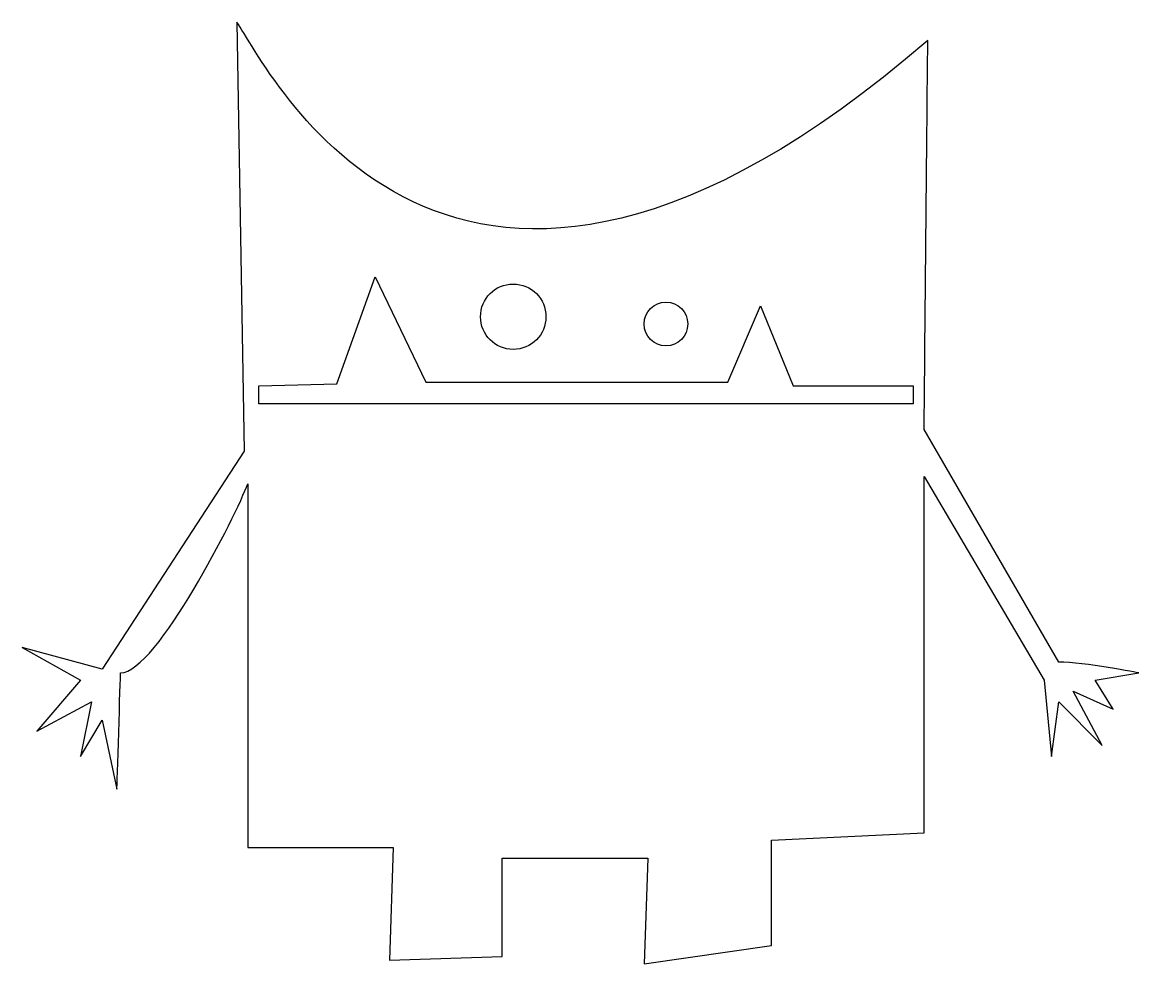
# Model space of a CAD drawing. Header units: centimetres. Extents: x -9.9 to 10.2, y -8.9 to 8.1.
import ezdxf

# ---------------------------------------------------------------- set-up
doc = ezdxf.new("R2010")
doc.units = ezdxf.units.CM
doc.header["$MEASUREMENT"] = 0
doc.layers.add('Camada 1', color=7, linetype='Continuous')

msp = doc.modelspace()

# ---------------------------------------------------------------- linework, layer by layer
at = {"layer": 'Camada 1'}
for points, knots in [([(-6.06627, 8.08405), (-5.54078, 7.3615), (-2.2568, 0.26736), (6.4137, 7.75557), (6.4137, 7.75557), (6.4137, 7.6242), (6.34811, 0.7272), (6.34811, 0.7272), (6.34811, 0.7272), (6.34811, 0.7272), (8.77841, -3.4765), (8.77841, -3.4765), (8.77841, -3.4765), (9.23826, -3.4765), (10.22348, -3.67361), (10.22348, -3.67361), (10.22348, -3.67361), (10.22348, -3.67361), (9.43537, -3.80482), (9.43537, -3.80482), (9.43537, -3.80482), (9.43537, -3.80482), (9.76367, -4.33039), (9.76367, -4.33039), (9.76367, -4.33039), (9.76367, -4.33039), (9.04112, -4.00194), (9.04112, -4.00194), (9.04112, -4.00194), (9.04112, -4.00194), (9.56653, -4.98717), (9.56653, -4.98717), (9.56653, -4.98717), (9.56653, -4.98717), (8.77839, -4.19906), (8.77839, -4.19906), (8.77839, -4.19906), (8.77839, -4.19906), (8.64721, -5.18429), (8.64721, -5.18429), (8.64721, -5.18429), (8.64721, -5.18429), (8.51569, -3.80481), (8.51569, -3.80481), (8.51569, -3.80481), (8.51569, -3.80481), (6.34806, -0.12652), (6.34806, -0.12652), (6.34806, -0.12652), (6.34806, -0.12652), (6.34806, -6.56381), (6.34806, -6.56381), (6.34806, -6.56381), (6.34806, -6.56381), (3.58941, -6.69499), (3.58941, -6.69499), (3.58941, -6.69499), (3.58941, -6.69499), (3.58941, -8.59988), (3.58941, -8.59988), (3.58941, -8.59988), (3.58941, -8.59988), (1.29026, -8.92836), (1.29026, -8.92836), (1.29026, -8.92836), (1.29026, -8.92836), (1.35619, -7.02344), (1.35619, -7.02344), (1.35619, -7.02344), (1.35619, -7.02344), (-1.27126, -7.02342), (-1.27126, -7.02342), (-1.27126, -7.02342), (-1.27126, -7.02342), (-1.27126, -8.79698), (-1.27126, -8.79698), (-1.27126, -8.79698), (-1.27126, -8.79698), (-3.30752, -8.86257), (-3.30752, -8.86257), (-3.30752, -8.86257), (-3.30752, -8.86257), (-3.24174, -6.82647), (-3.24174, -6.82647), (-3.24174, -6.82647), (-3.24174, -6.82647), (-5.86924, -6.82646), (-5.86924, -6.82646), (-5.86924, -6.82646), (-5.86924, -6.82646), (-5.86924, -0.25805), (-5.86924, -0.25805), (-5.86924, -0.25805), (-6.06628, -0.78346), (-7.51143, -3.67364), (-8.16823, -3.67364), (-8.16823, -3.67364), (-8.16823, -3.73923), (-8.2339, -5.77549), (-8.2339, -5.77549), (-8.2339, -5.77549), (-8.2339, -5.77549), (-8.4966, -4.52737), (-8.4966, -4.52737), (-8.4966, -4.52737), (-8.4966, -4.52737), (-8.89078, -5.1843), (-8.89078, -5.1843), (-8.89078, -5.1843), (-8.89078, -5.1843), (-8.69367, -4.19907), (-8.69367, -4.19907), (-8.69367, -4.19907), (-8.69367, -4.19907), (-9.679, -4.72448), (-9.679, -4.72448), (-9.679, -4.72448), (-9.679, -4.72448), (-8.89078, -3.80481), (-8.89078, -3.80481), (-8.89078, -3.80481), (-8.89078, -3.80481), (-9.94171, -3.21381), (-9.94171, -3.21381), (-9.94171, -3.21381), (-9.94171, -3.21381), (-8.49664, -3.60788), (-8.49664, -3.60788), (-8.49664, -3.60788), (-8.49664, -3.60788), (-5.93494, 0.3333), (-5.93494, 0.3333), (-5.93494, 0.3333), (-5.93494, 0.3333), (-6.06627, 8.08405), (-6.06627, 8.08405)], [0, 0, 0, 0, 0.02857143, 0.02857143, 0.02857143, 0.02857143, 0.05714286, 0.05714286, 0.05714286, 0.05714286, 0.08571429, 0.08571429, 0.08571429, 0.08571429, 0.11428571, 0.11428571, 0.11428571, 0.11428571, 0.14285714, 0.14285714, 0.14285714, 0.14285714, 0.17142857, 0.17142857, 0.17142857, 0.17142857, 0.2, 0.2, 0.2, 0.2, 0.22857143, 0.22857143, 0.22857143, 0.22857143, 0.25714286, 0.25714286, 0.25714286, 0.25714286, 0.28571429, 0.28571429, 0.28571429, 0.28571429, 0.31428571, 0.31428571, 0.31428571, 0.31428571, 0.34285714, 0.34285714, 0.34285714, 0.34285714, 0.37142857, 0.37142857, 0.37142857, 0.37142857, 0.4, 0.4, 0.4, 0.4, 0.42857143, 0.42857143, 0.42857143, 0.42857143, 0.45714286, 0.45714286, 0.45714286, 0.45714286, 0.48571429, 0.48571429, 0.48571429, 0.48571429, 0.51428571, 0.51428571, 0.51428571, 0.51428571, 0.54285714, 0.54285714, 0.54285714, 0.54285714, 0.57142857, 0.57142857, 0.57142857, 0.57142857, 0.6, 0.6, 0.6, 0.6, 0.62857143, 0.62857143, 0.62857143, 0.62857143, 0.65714286, 0.65714286, 0.65714286, 0.65714286, 0.68571429, 0.68571429, 0.68571429, 0.68571429, 0.71428571, 0.71428571, 0.71428571, 0.71428571, 0.74285714, 0.74285714, 0.74285714, 0.74285714, 0.77142857, 0.77142857, 0.77142857, 0.77142857, 0.8, 0.8, 0.8, 0.8, 0.82857143, 0.82857143, 0.82857143, 0.82857143, 0.85714286, 0.85714286, 0.85714286, 0.85714286, 0.88571429, 0.88571429, 0.88571429, 0.88571429, 0.91428571, 0.91428571, 0.91428571, 0.91428571, 0.94285714, 0.94285714, 0.94285714, 0.94285714, 1, 1, 1, 1]), ([(-5.67212, 1.51551), (-5.67212, 1.51551), (-5.67212, 1.18703), (-5.67212, 1.18703), (-5.67212, 1.18703), (-5.67212, 1.18703), (6.15099, 1.18703), (6.15099, 1.18703), (6.15099, 1.18703), (6.15099, 1.18703), (6.15099, 1.51551), (6.15099, 1.51551), (6.15099, 1.51551), (6.15099, 1.51551), (3.98334, 1.51551), (3.98334, 1.51551), (3.98334, 1.51551), (3.98334, 1.51551), (3.39234, 2.96058), (3.39234, 2.96058), (3.39234, 2.96058), (3.39234, 2.96058), (2.80131, 1.58128), (2.80131, 1.58128), (2.80131, 1.58128), (2.80131, 1.58128), (-2.65069, 1.58128), (-2.65069, 1.58128), (-2.65069, 1.58128), (-2.65069, 1.58128), (-3.57036, 3.48609), (-3.57036, 3.48609), (-3.57036, 3.48609), (-3.57036, 3.48609), (-4.2601, 1.54831), (-4.2601, 1.54831), (-4.2601, 1.54831), (-4.2601, 1.54831), (-5.67212, 1.51551), (-5.67212, 1.51551)], [0, 0, 0, 0, 0.09090909, 0.09090909, 0.09090909, 0.09090909, 0.18181818, 0.18181818, 0.18181818, 0.18181818, 0.27272727, 0.27272727, 0.27272727, 0.27272727, 0.36363636, 0.36363636, 0.36363636, 0.36363636, 0.45454545, 0.45454545, 0.45454545, 0.45454545, 0.54545455, 0.54545455, 0.54545455, 0.54545455, 0.63636364, 0.63636364, 0.63636364, 0.63636364, 0.72727273, 0.72727273, 0.72727273, 0.72727273, 0.81818182, 0.81818182, 0.81818182, 0.81818182, 1, 1, 1, 1]), ([(-1.07409, 2.17228), (-0.74751, 2.17228), (-0.48309, 2.43705), (-0.48309, 2.76354), (-0.48309, 2.76354), (-0.48309, 3.09003), (-0.74751, 3.35473), (-1.07409, 3.35473), (-1.07409, 3.35473), (-1.40067, 3.35473), (-1.66546, 3.09004), (-1.66546, 2.76354), (-1.66546, 2.76354), (-1.66546, 2.43704), (-1.40066, 2.17228), (-1.07409, 2.17228)], [0, 0, 0, 0, 0.2, 0.2, 0.2, 0.2, 0.4, 0.4, 0.4, 0.4, 0.6, 0.6, 0.6, 0.6, 1, 1, 1, 1]), ([(1.68454, 2.23822), (1.90205, 2.23822), (2.07845, 2.41454), (2.07845, 2.63221), (2.07845, 2.63221), (2.07845, 2.84988), (1.90205, 3.02628), (1.68454, 3.02628), (1.68454, 3.02628), (1.46673, 3.02628), (1.29031, 2.84988), (1.29031, 2.63221), (1.29031, 2.63221), (1.29031, 2.41454), (1.46673, 2.23822), (1.68454, 2.23822)], [0, 0, 0, 0, 0.2, 0.2, 0.2, 0.2, 0.4, 0.4, 0.4, 0.4, 0.6, 0.6, 0.6, 0.6, 1, 1, 1, 1])]:
    msp.add_open_spline(points, degree=3, knots=knots, dxfattribs=at)

doc.saveas('drawing.dxf')
